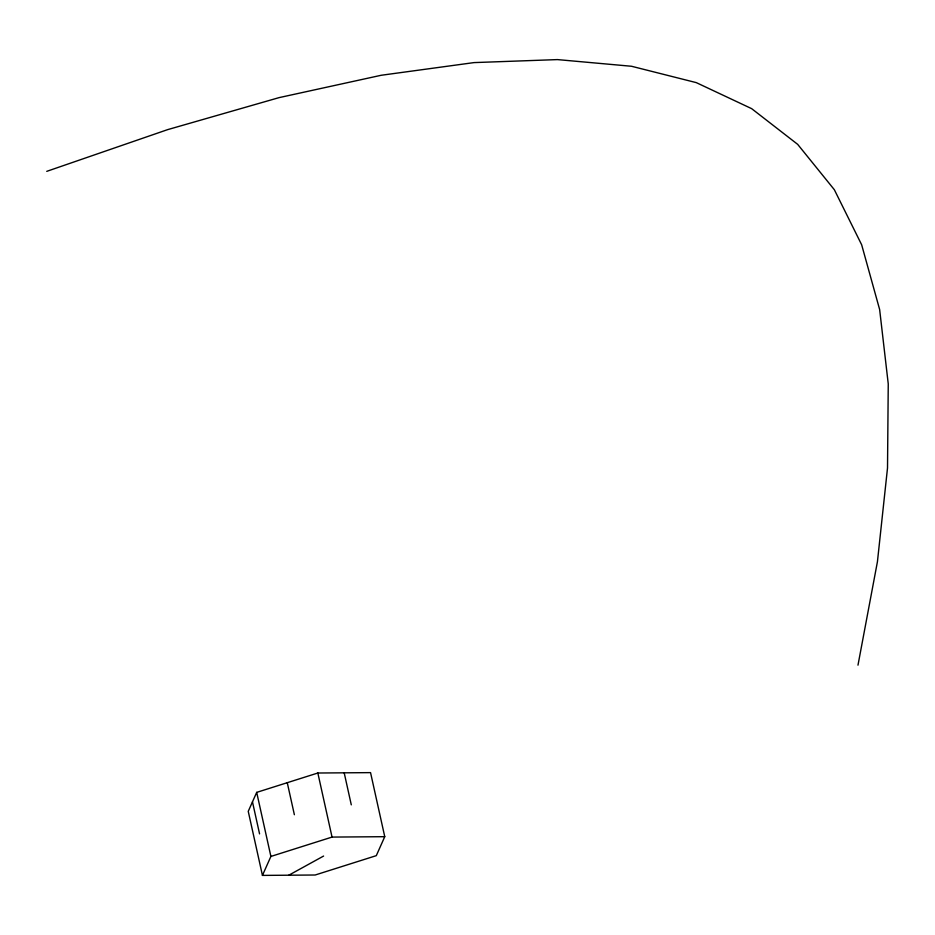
<?xml version="1.0" encoding="UTF-8"?>
<svg xmlns="http://www.w3.org/2000/svg" width="935" height="935" viewBox="0 0 935 935"><rect width="100%" height="100%" fill="white"/><g stroke="black" fill="none" stroke-linecap="round" stroke-linejoin="round"><path stroke-width="1.4" d="M857.979 665.171L877.427 561.748L887.514 467.991L888.25 383.911L879.636 309.508L861.661 244.783L834.347 189.723L797.672 144.352L751.646 108.647L696.271 82.619L631.534 66.268L557.447 59.595L474.022 62.598L381.223 75.267L279.086 97.626L167.599 129.649L46.75 171.35M256.693 792.377L248.243 811.335L262.443 875.405L315.153 875.008L376.302 855.654L384.752 836.685L370.552 772.626L317.842 773.011L256.693 792.377L270.893 856.437L262.443 875.405M288.798 875.207L323.603 856.051M270.893 856.437L332.042 837.082L384.752 836.685M344.197 772.824L351.291 804.848M317.842 773.011L332.042 837.082M287.267 782.7L294.373 814.724M252.473 801.856L259.568 833.891"/></g></svg>
